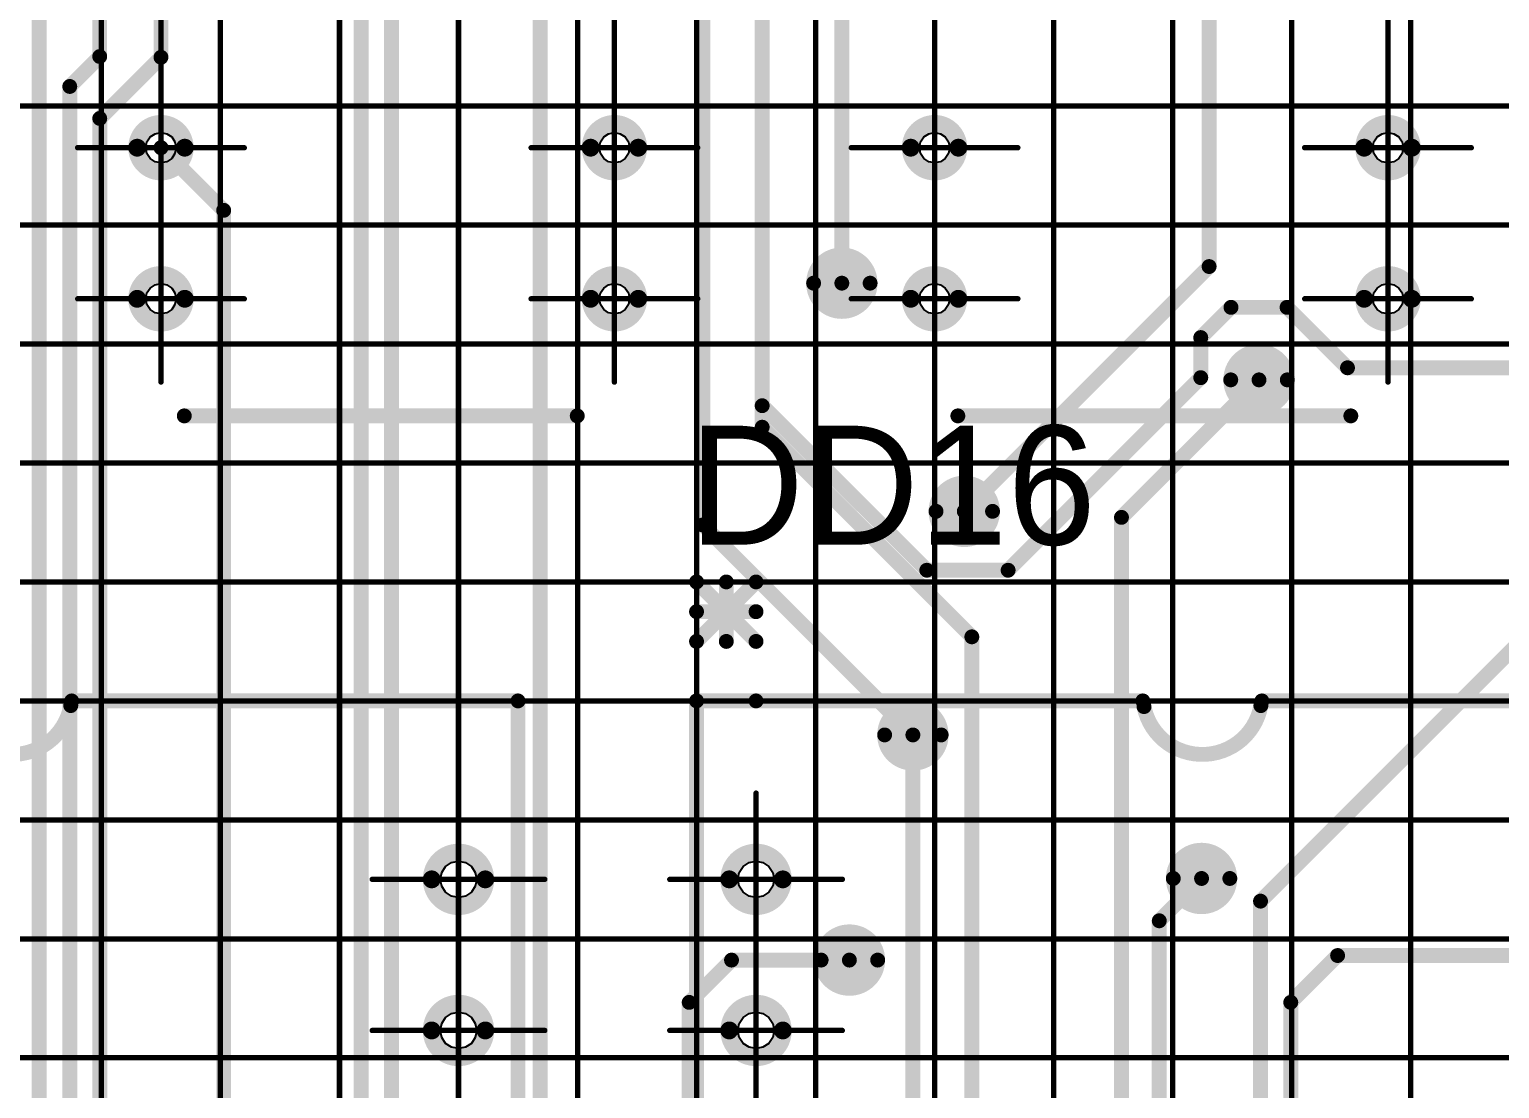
# Model space of a CAD drawing. Header units: millimetres. Extents: x 0 to 841, y 0 to 2540.
# Drawn here: x 190.58 to 239.99, y 2309.96 to 2345.58 of the extents above; entities that cross this region are included whole.
import ezdxf

# ---------------------------------------------------------------- set-up
doc = ezdxf.new("R2010")
doc.units = ezdxf.units.MM
for name, color, linetype in [('Mechanical11', 56, 'Continuous'), ('Mechanical12', 56, 'Continuous'), ('Mechanical7', 56, 'Continuous'), ('Mechanical9', 56, 'Continuous')]:
    doc.layers.add(name, color=color, linetype=linetype)

# ---------------------------------------------------------------- blocks, each defined once
blk = doc.blocks.new('BOASVIEW______T___O_______2_1_33_1_B_1')
at = {"layer": 'Mechanical12'}
for points, const_width in [([(122.8, 90.6, 1), (121.2, 90.6, 1)], 0.6), ([(138.04, 90.6, 1), (136.44, 90.6, 1)], 0.6), ([(148.8, 90.6, 1), (147.2, 90.6, 1)], 0.6), ([(164.04, 90.6, 1), (162.44, 90.6, 1)], 0.6), ([(121.05, 90.6, 1), (121.35, 90.6, 1)], 0.3), ([(122.65, 90.6, 1), (122.95, 90.6, 1)], 0.3), ([(136.29, 90.6, 1), (136.59, 90.6, 1)], 0.3), ([(137.89, 90.6, 1), (138.19, 90.6, 1)], 0.3), ([(147.05, 90.6, 1), (147.35, 90.6, 1)], 0.3), ([(148.65, 90.6, 1), (148.95, 90.6, 1)], 0.3), ([(162.29, 90.6, 1), (162.59, 90.6, 1)], 0.3), ([(163.89, 90.6, 1), (164.19, 90.6, 1)], 0.3), ([(122.8, 85.52, 1), (121.2, 85.52, 1)], 0.6), ([(138.04, 85.52, 1), (136.44, 85.52, 1)], 0.6), ([(148.8, 85.52, 1), (147.2, 85.52, 1)], 0.6), ([(164.04, 85.52, 1), (162.44, 85.52, 1)], 0.6), ([(121.05, 85.52, 1), (121.35, 85.52, 1)], 0.3), ([(122.65, 85.52, 1), (122.95, 85.52, 1)], 0.3), ([(136.29, 85.52, 1), (136.59, 85.52, 1)], 0.3), ([(137.89, 85.52, 1), (138.19, 85.52, 1)], 0.3), ([(147.05, 85.52, 1), (147.35, 85.52, 1)], 0.3), ([(148.65, 85.52, 1), (148.95, 85.52, 1)], 0.3), ([(162.29, 85.52, 1), (162.59, 85.52, 1)], 0.3), ([(163.89, 85.52, 1), (164.19, 85.52, 1)], 0.3), ([(122.658, 81.583, 1), (122.908, 81.583, 1)], 0.25), ([(135.866, 81.583, 1), (136.116, 81.583, 1)], 0.25), ([(148.658, 81.583, 1), (148.908, 81.583, 1)], 0.25), ([(161.866, 81.583, 1), (162.116, 81.583, 1)], 0.25), ([(139.875, 76, 1), (140.125, 76, 1)], 0.25), ([(140.875, 76, 1), (141.125, 76, 1)], 0.25), ([(141.875, 76, 1), (142.125, 76, 1)], 0.25), ([(139.875, 75, 1), (140.125, 75, 1)], 0.25), ([(141.875, 75, 1), (142.125, 75, 1)], 0.25), ([(139.875, 74, 1), (140.125, 74, 1)], 0.25), ([(140.875, 74, 1), (141.125, 74, 1)], 0.25), ([(141.875, 74, 1), (142.125, 74, 1)], 0.25), ([(118.875, 72, 1), (119.125, 72, 1)], 0.25), ([(133.875, 72, 1), (134.125, 72, 1)], 0.25), ([(133.875, 72, 1), (134.125, 72, 1)], 0.25), ([(139.875, 72, 1), (140.125, 72, 1)], 0.25), ([(139.875, 72, 1), (140.125, 72, 1)], 0.25), ([(141.875, 72, 1), (142.125, 72, 1)], 0.25), ([(141.875, 72, 1), (142.125, 72, 1)], 0.25), ([(154.875, 72, 1), (155.125, 72, 1)], 0.25), ([(158.875, 72, 1), (159.125, 72, 1)], 0.25), ([(118.843, 71.842, 1), (119.093, 71.842, 1)], 0.25), ([(154.914, 71.808, 1), (155.164, 71.808, 1)], 0.25), ([(158.843, 71.842, 1), (159.093, 71.842, 1)], 0.25), ([(132.9, 66, 1), (131.1, 66, 1)], 0.6), ([(142.9, 66, 1), (141.1, 66, 1)], 0.6), ([(130.95, 66, 1), (131.25, 66, 1)], 0.3), ([(132.75, 66, 1), (133.05, 66, 1)], 0.3), ([(140.95, 66, 1), (141.25, 66, 1)], 0.3), ([(142.75, 66, 1), (143.05, 66, 1)], 0.3), ([(132.9, 60.92, 1), (131.1, 60.92, 1)], 0.6), ([(142.9, 60.92, 1), (141.1, 60.92, 1)], 0.6), ([(130.95, 60.92, 1), (131.25, 60.92, 1)], 0.3), ([(132.75, 60.92, 1), (133.05, 60.92, 1)], 0.3), ([(140.95, 60.92, 1), (141.25, 60.92, 1)], 0.3), ([(142.75, 60.92, 1), (143.05, 60.92, 1)], 0.3)]:
    blk.add_lwpolyline(points, format="xyb", close=True, dxfattribs=dict(at, const_width=const_width))
at = {"layer": 'Mechanical12', "const_width": 0.5}
for points in [[(122.783, 81.583), (135.991, 81.583)], [(148.783, 81.583), (161.991, 81.583)], [(140, 74), (142, 76)], [(140, 76), (142, 74)], [(141, 74), (141, 76)], [(140, 75), (142, 75)], [(119, 72), (134, 72)], [(134, 4), (134, 72)], [(140, 72), (142, 72)], [(140, 4), (140, 72)], [(142, 72), (155, 72)], [(159, 72), (174, 72)]]:
    blk.add_lwpolyline(points, dxfattribs=at)
for points in [[(118.968, 71.842, -0.827164), (115.039, 71.808)], [(158.968, 71.842, -0.827164), (155.039, 71.808)]]:
    blk.add_lwpolyline(points, format="xyb", dxfattribs=at)
at = {"layer": 'Mechanical7', "const_width": 0.18}
for points in [[(122, 92.88), (122, 98.48)], [(137.24, 92.88), (137.24, 98.48)], [(148, 92.88), (148, 98.48)], [(163.24, 92.88), (163.24, 98.48)], [(122, 87.8), (122, 93.4)], [(137.24, 87.8), (137.24, 93.4)], [(148, 87.8), (148, 93.4)], [(163.24, 87.8), (163.24, 93.4)], [(119.2, 90.6), (124.8, 90.6)], [(134.44, 90.6), (140.04, 90.6)], [(145.2, 90.6), (150.8, 90.6)], [(160.44, 90.6), (166.04, 90.6)], [(122, 82.72), (122, 88.32)], [(137.24, 82.72), (137.24, 88.32)], [(148, 82.72), (148, 88.32)], [(163.24, 82.72), (163.24, 88.32)], [(119.2, 85.52), (124.8, 85.52)], [(134.44, 85.52), (140.04, 85.52)], [(145.2, 85.52), (150.8, 85.52)], [(160.44, 85.52), (166.04, 85.52)], [(132, 63.1), (132, 68.9)], [(142, 63.1), (142, 68.9)], [(129.1, 66), (134.9, 66)], [(139.1, 66), (144.9, 66)], [(132, 58.02), (132, 63.82)], [(142, 58.02), (142, 63.82)], [(129.1, 60.92), (134.9, 60.92)], [(139.1, 60.92), (144.9, 60.92)]]:
    blk.add_lwpolyline(points, dxfattribs=at)
at = {"layer": 'Mechanical7', "const_width": 0.09}
for points in [[(121.955, 93.4, 1), (122.045, 93.4, 1)], [(137.195, 93.4, 1), (137.285, 93.4, 1)], [(147.955, 93.4, 1), (148.045, 93.4, 1)], [(163.195, 93.4, 1), (163.285, 93.4, 1)], [(121.955, 92.88, 1), (122.045, 92.88, 1)], [(137.195, 92.88, 1), (137.285, 92.88, 1)], [(147.955, 92.88, 1), (148.045, 92.88, 1)], [(163.195, 92.88, 1), (163.285, 92.88, 1)], [(119.155, 90.6, 1), (119.245, 90.6, 1)], [(124.755, 90.6, 1), (124.845, 90.6, 1)], [(134.395, 90.6, 1), (134.485, 90.6, 1)], [(139.995, 90.6, 1), (140.085, 90.6, 1)], [(145.155, 90.6, 1), (145.245, 90.6, 1)], [(150.755, 90.6, 1), (150.845, 90.6, 1)], [(160.395, 90.6, 1), (160.485, 90.6, 1)], [(165.995, 90.6, 1), (166.085, 90.6, 1)], [(121.955, 88.32, 1), (122.045, 88.32, 1)], [(137.195, 88.32, 1), (137.285, 88.32, 1)], [(147.955, 88.32, 1), (148.045, 88.32, 1)], [(163.195, 88.32, 1), (163.285, 88.32, 1)], [(121.955, 87.8, 1), (122.045, 87.8, 1)], [(137.195, 87.8, 1), (137.285, 87.8, 1)], [(147.955, 87.8, 1), (148.045, 87.8, 1)], [(163.195, 87.8, 1), (163.285, 87.8, 1)], [(119.155, 85.52, 1), (119.245, 85.52, 1)], [(124.755, 85.52, 1), (124.845, 85.52, 1)], [(134.395, 85.52, 1), (134.485, 85.52, 1)], [(139.995, 85.52, 1), (140.085, 85.52, 1)], [(145.155, 85.52, 1), (145.245, 85.52, 1)], [(150.755, 85.52, 1), (150.845, 85.52, 1)], [(160.395, 85.52, 1), (160.485, 85.52, 1)], [(165.995, 85.52, 1), (166.085, 85.52, 1)], [(121.955, 82.72, 1), (122.045, 82.72, 1)], [(137.195, 82.72, 1), (137.285, 82.72, 1)], [(147.955, 82.72, 1), (148.045, 82.72, 1)], [(163.195, 82.72, 1), (163.285, 82.72, 1)], [(131.955, 68.9, 1), (132.045, 68.9, 1)], [(141.955, 68.9, 1), (142.045, 68.9, 1)], [(129.055, 66, 1), (129.145, 66, 1)], [(134.855, 66, 1), (134.945, 66, 1)], [(139.055, 66, 1), (139.145, 66, 1)], [(144.855, 66, 1), (144.945, 66, 1)], [(131.955, 63.82, 1), (132.045, 63.82, 1)], [(141.955, 63.82, 1), (142.045, 63.82, 1)], [(131.955, 63.1, 1), (132.045, 63.1, 1)], [(141.955, 63.1, 1), (142.045, 63.1, 1)], [(129.055, 60.92, 1), (129.145, 60.92, 1)], [(134.855, 60.92, 1), (134.945, 60.92, 1)], [(139.055, 60.92, 1), (139.145, 60.92, 1)], [(144.855, 60.92, 1), (144.945, 60.92, 1)]]:
    blk.add_lwpolyline(points, format="xyb", close=True, dxfattribs=at)
at = {"layer": 'Mechanical7'}
blk.add_text('DD16', height=4, dxfattribs=at).set_placement((139.748, 77.254))
blk = doc.blocks.new('BOASVIEW______T___L_____2_1_1_1_B_4')
at = {"layer": 'Mechanical11'}
for p, q in [((121.529, 90.795), (121.64, 90.961)), ((121.64, 90.961), (121.805, 91.071)), ((121.805, 91.071), (122, 91.11)), ((122, 91.11), (122, 90.6)), ((136.769, 90.795), (136.88, 90.961)), ((136.88, 90.961), (137.045, 91.071)), ((137.045, 91.071), (137.24, 91.11)), ((137.24, 91.11), (137.24, 90.6)), ((147.529, 90.795), (147.639, 90.961)), ((147.639, 90.961), (147.805, 91.071)), ((147.805, 91.071), (148, 91.11)), ((148, 91.11), (148, 90.6)), ((162.769, 90.795), (162.879, 90.961)), ((162.879, 90.961), (163.045, 91.071)), ((163.045, 91.071), (163.24, 91.11)), ((163.24, 91.11), (163.24, 90.6)), ((121.49, 90.6), (121.529, 90.795)), ((122, 90.6), (121.49, 90.6)), ((122, 90.6), (122.51, 90.6)), ((122, 90.09), (122, 90.6)), ((122.51, 90.6), (122.471, 90.405)), ((136.73, 90.6), (136.769, 90.795)), ((137.24, 90.6), (136.73, 90.6)), ((137.24, 90.6), (137.75, 90.6)), ((137.24, 90.09), (137.24, 90.6)), ((137.75, 90.6), (137.711, 90.405)), ((147.49, 90.6), (147.529, 90.795)), ((148, 90.6), (147.49, 90.6)), ((148, 90.6), (148.51, 90.6)), ((148, 90.09), (148, 90.6)), ((148.51, 90.6), (148.471, 90.405)), ((162.73, 90.6), (162.769, 90.795)), ((163.24, 90.6), (162.73, 90.6)), ((163.24, 90.6), (163.75, 90.6)), ((163.24, 90.09), (163.24, 90.6)), ((163.75, 90.6), (163.711, 90.405)), ((122.195, 90.129), (122, 90.09)), ((122.361, 90.24), (122.195, 90.129)), ((122.471, 90.405), (122.361, 90.24)), ((137.435, 90.129), (137.24, 90.09)), ((137.601, 90.24), (137.435, 90.129)), ((137.711, 90.405), (137.601, 90.24)), ((148.195, 90.129), (148, 90.09)), ((148.36, 90.24), (148.195, 90.129)), ((148.471, 90.405), (148.36, 90.24)), ((163.435, 90.129), (163.24, 90.09)), ((163.6, 90.24), (163.435, 90.129)), ((163.711, 90.405), (163.6, 90.24)), ((121.64, 85.881), (121.805, 85.991)), ((121.805, 85.991), (122, 86.03)), ((122, 86.03), (122, 85.52)), ((136.88, 85.881), (137.045, 85.991)), ((137.045, 85.991), (137.24, 86.03)), ((137.24, 86.03), (137.24, 85.52)), ((147.639, 85.881), (147.805, 85.991)), ((147.805, 85.991), (148, 86.03)), ((148, 86.03), (148, 85.52)), ((162.879, 85.881), (163.045, 85.991)), ((163.045, 85.991), (163.24, 86.03)), ((163.24, 86.03), (163.24, 85.52)), ((121.49, 85.52), (121.529, 85.715)), ((122, 85.52), (121.49, 85.52)), ((121.529, 85.715), (121.64, 85.881)), ((122, 85.52), (122.51, 85.52)), ((122, 85.01), (122, 85.52)), ((122.51, 85.52), (122.471, 85.325)), ((136.73, 85.52), (136.769, 85.715)), ((137.24, 85.52), (136.73, 85.52)), ((136.769, 85.715), (136.88, 85.881)), ((137.24, 85.52), (137.75, 85.52)), ((137.24, 85.01), (137.24, 85.52)), ((137.75, 85.52), (137.711, 85.325)), ((147.49, 85.52), (147.529, 85.715)), ((148, 85.52), (147.49, 85.52)), ((147.529, 85.715), (147.639, 85.881)), ((148, 85.52), (148.51, 85.52)), ((148, 85.01), (148, 85.52)), ((148.51, 85.52), (148.471, 85.325)), ((162.73, 85.52), (162.769, 85.715)), ((163.24, 85.52), (162.73, 85.52)), ((162.769, 85.715), (162.879, 85.881)), ((163.24, 85.52), (163.75, 85.52)), ((163.24, 85.01), (163.24, 85.52)), ((163.75, 85.52), (163.711, 85.325)), ((122.195, 85.049), (122, 85.01)), ((122.361, 85.16), (122.195, 85.049)), ((122.471, 85.325), (122.361, 85.16)), ((137.435, 85.049), (137.24, 85.01)), ((137.601, 85.16), (137.435, 85.049)), ((137.711, 85.325), (137.601, 85.16)), ((148.195, 85.049), (148, 85.01)), ((148.36, 85.16), (148.195, 85.049)), ((148.471, 85.325), (148.36, 85.16)), ((163.435, 85.049), (163.24, 85.01)), ((163.6, 85.16), (163.435, 85.049)), ((163.711, 85.325), (163.6, 85.16)), ((132, 66), (132, 66.612)), ((132, 66.612), (132.234, 66.565)), ((132.234, 66.565), (132.433, 66.433)), ((132.433, 66.433), (132.565, 66.234)), ((132.565, 66.234), (132.612, 66)), ((142, 66), (142, 66.612)), ((142, 66.612), (142.234, 66.565)), ((142.234, 66.565), (142.433, 66.433)), ((142.433, 66.433), (142.565, 66.234)), ((142.565, 66.234), (142.612, 66)), ((132, 66), (132.612, 66)), ((132, 65.388), (132, 66)), ((132.612, 66), (132, 66)), ((132.565, 65.766), (132.433, 65.567)), ((132.612, 66), (132.565, 65.766)), ((142, 66), (142.612, 66)), ((142, 65.388), (142, 66)), ((142.612, 66), (142, 66)), ((142.565, 65.766), (142.433, 65.567)), ((142.612, 66), (142.565, 65.766)), ((132.234, 65.435), (132, 65.388)), ((132.433, 65.567), (132.234, 65.435)), ((142.234, 65.435), (142, 65.388)), ((142.433, 65.567), (142.234, 65.435)), ((132, 60.92), (132, 61.532)), ((132, 61.532), (132.234, 61.485)), ((132.234, 61.485), (132.433, 61.353)), ((132.433, 61.353), (132.565, 61.154)), ((142, 60.92), (142, 61.532)), ((142, 61.532), (142.234, 61.485)), ((142.234, 61.485), (142.433, 61.353)), ((142.433, 61.353), (142.565, 61.154)), ((132, 60.92), (132.612, 60.92)), ((132, 60.308), (132, 60.92)), ((132.612, 60.92), (132, 60.92)), ((132.565, 61.154), (132.612, 60.92)), ((132.612, 60.92), (132.565, 60.686)), ((142, 60.92), (142.612, 60.92)), ((142, 60.308), (142, 60.92)), ((142.612, 60.92), (142, 60.92)), ((142.565, 61.154), (142.612, 60.92)), ((142.612, 60.92), (142.565, 60.686)), ((132.234, 60.355), (132, 60.308)), ((132.433, 60.487), (132.234, 60.355)), ((132.565, 60.686), (132.433, 60.487)), ((142.234, 60.355), (142, 60.308)), ((142.433, 60.487), (142.234, 60.355)), ((142.565, 60.686), (142.433, 60.487))]:
    blk.add_line(p, q, dxfattribs=at)
for points, const_width in [([(145.234, 86.045, 1), (144.534, 86.045, 1)], 0.7), ([(144.359, 86.045, 1), (144.709, 86.045, 1)], 0.35), ([(145.059, 86.045, 1), (145.409, 86.045, 1)], 0.35), ([(159.255, 82.794, 1), (158.555, 82.794, 1)], 0.7), ([(158.38, 82.794, 1), (158.73, 82.794, 1)], 0.35), ([(159.08, 82.794, 1), (159.43, 82.794, 1)], 0.35), ([(149.349, 78.374, 1), (148.649, 78.374, 1)], 0.7), ([(148.474, 78.374, 1), (148.824, 78.374, 1)], 0.35), ([(149.174, 78.374, 1), (149.524, 78.374, 1)], 0.35), ([(147.622, 70.856, 1), (146.922, 70.856, 1)], 0.7), ([(146.747, 70.856, 1), (147.097, 70.856, 1)], 0.35), ([(147.447, 70.856, 1), (147.797, 70.856, 1)], 0.35), ([(157.324, 66.03, 1), (156.624, 66.03, 1)], 0.7), ([(156.449, 66.03, 1), (156.799, 66.03, 1)], 0.35), ([(157.149, 66.03, 1), (157.499, 66.03, 1)], 0.35), ([(145.488, 63.286, 1), (144.788, 63.286, 1)], 0.7), ([(144.613, 63.286, 1), (144.963, 63.286, 1)], 0.35), ([(145.313, 63.286, 1), (145.663, 63.286, 1)], 0.35)]:
    blk.add_lwpolyline(points, format="xyb", close=True, dxfattribs=dict(at, const_width=const_width))
at = {"layer": 'Mechanical12'}
for p, q in [((122, 90.6), (122, 91.11)), ((122, 91.11), (122.195, 91.071)), ((122.195, 91.071), (122.361, 90.961)), ((122.361, 90.961), (122.471, 90.795)), ((137.24, 90.6), (137.24, 91.11)), ((137.24, 91.11), (137.435, 91.071)), ((137.435, 91.071), (137.601, 90.961)), ((137.601, 90.961), (137.711, 90.795)), ((148, 90.6), (148, 91.11)), ((148, 91.11), (148.195, 91.071)), ((148.195, 91.071), (148.36, 90.961)), ((148.36, 90.961), (148.471, 90.795)), ((163.24, 90.6), (163.24, 91.11)), ((163.24, 91.11), (163.435, 91.071)), ((163.435, 91.071), (163.6, 90.961)), ((163.6, 90.961), (163.711, 90.795)), ((121.49, 90.6), (122, 90.6)), ((121.529, 90.405), (121.49, 90.6)), ((122, 90.6), (122, 90.09)), ((122.51, 90.6), (122, 90.6)), ((122.471, 90.795), (122.51, 90.6)), ((136.73, 90.6), (137.24, 90.6)), ((136.769, 90.405), (136.73, 90.6)), ((137.24, 90.6), (137.24, 90.09)), ((137.75, 90.6), (137.24, 90.6)), ((137.711, 90.795), (137.75, 90.6)), ((147.49, 90.6), (148, 90.6)), ((147.529, 90.405), (147.49, 90.6)), ((148, 90.6), (148, 90.09)), ((148.51, 90.6), (148, 90.6)), ((148.471, 90.795), (148.51, 90.6)), ((162.73, 90.6), (163.24, 90.6)), ((162.769, 90.405), (162.73, 90.6)), ((163.24, 90.6), (163.24, 90.09)), ((163.75, 90.6), (163.24, 90.6)), ((163.711, 90.795), (163.75, 90.6)), ((121.64, 90.24), (121.529, 90.405)), ((121.805, 90.129), (121.64, 90.24)), ((122, 90.09), (121.805, 90.129)), ((136.88, 90.24), (136.769, 90.405)), ((137.045, 90.129), (136.88, 90.24)), ((137.24, 90.09), (137.045, 90.129)), ((147.639, 90.24), (147.529, 90.405)), ((147.805, 90.129), (147.639, 90.24)), ((148, 90.09), (147.805, 90.129)), ((162.879, 90.24), (162.769, 90.405)), ((163.045, 90.129), (162.879, 90.24)), ((163.24, 90.09), (163.045, 90.129)), ((122, 85.52), (122, 86.03)), ((122, 86.03), (122.195, 85.991)), ((122.195, 85.991), (122.361, 85.881)), ((137.24, 85.52), (137.24, 86.03)), ((137.24, 86.03), (137.435, 85.991)), ((137.435, 85.991), (137.601, 85.881)), ((148, 85.52), (148, 86.03)), ((148, 86.03), (148.195, 85.991)), ((148.195, 85.991), (148.36, 85.881)), ((163.24, 85.52), (163.24, 86.03)), ((163.24, 86.03), (163.435, 85.991)), ((163.435, 85.991), (163.6, 85.881)), ((121.49, 85.52), (122, 85.52)), ((121.529, 85.325), (121.49, 85.52)), ((122, 85.52), (122, 85.01)), ((122.51, 85.52), (122, 85.52)), ((122.361, 85.881), (122.471, 85.715)), ((122.471, 85.715), (122.51, 85.52)), ((136.73, 85.52), (137.24, 85.52)), ((136.769, 85.325), (136.73, 85.52)), ((137.24, 85.52), (137.24, 85.01)), ((137.75, 85.52), (137.24, 85.52)), ((137.601, 85.881), (137.711, 85.715)), ((137.711, 85.715), (137.75, 85.52)), ((147.49, 85.52), (148, 85.52)), ((147.529, 85.325), (147.49, 85.52)), ((148, 85.52), (148, 85.01)), ((148.51, 85.52), (148, 85.52)), ((148.36, 85.881), (148.471, 85.715)), ((148.471, 85.715), (148.51, 85.52)), ((162.73, 85.52), (163.24, 85.52)), ((162.769, 85.325), (162.73, 85.52)), ((163.24, 85.52), (163.24, 85.01)), ((163.75, 85.52), (163.24, 85.52)), ((163.6, 85.881), (163.711, 85.715)), ((163.711, 85.715), (163.75, 85.52)), ((121.64, 85.16), (121.529, 85.325)), ((121.805, 85.049), (121.64, 85.16)), ((122, 85.01), (121.805, 85.049)), ((136.88, 85.16), (136.769, 85.325)), ((137.045, 85.049), (136.88, 85.16)), ((137.24, 85.01), (137.045, 85.049)), ((147.639, 85.16), (147.529, 85.325)), ((147.805, 85.049), (147.639, 85.16)), ((148, 85.01), (147.805, 85.049)), ((162.879, 85.16), (162.769, 85.325)), ((163.045, 85.049), (162.879, 85.16)), ((163.24, 85.01), (163.045, 85.049)), ((131.388, 66), (131.435, 66.234)), ((131.435, 66.234), (131.567, 66.433)), ((131.567, 66.433), (131.766, 66.565)), ((131.766, 66.565), (132, 66.612)), ((132, 66.612), (132, 66)), ((141.388, 66), (141.435, 66.234)), ((141.435, 66.234), (141.567, 66.433)), ((141.567, 66.433), (141.766, 66.565)), ((141.766, 66.565), (142, 66.612)), ((142, 66.612), (142, 66)), ((131.388, 66), (132, 66)), ((131.435, 65.766), (131.388, 66)), ((132, 66), (131.388, 66)), ((131.567, 65.567), (131.435, 65.766)), ((132, 66), (132, 65.388)), ((141.388, 66), (142, 66)), ((141.435, 65.766), (141.388, 66)), ((142, 66), (141.388, 66)), ((141.567, 65.567), (141.435, 65.766)), ((142, 66), (142, 65.388)), ((131.766, 65.435), (131.567, 65.567)), ((132, 65.388), (131.766, 65.435)), ((141.766, 65.435), (141.567, 65.567)), ((142, 65.388), (141.766, 65.435)), ((131.435, 61.154), (131.567, 61.353)), ((131.567, 61.353), (131.766, 61.485)), ((131.766, 61.485), (132, 61.532)), ((132, 61.532), (132, 60.92)), ((141.435, 61.154), (141.567, 61.353)), ((141.567, 61.353), (141.766, 61.485)), ((141.766, 61.485), (142, 61.532)), ((142, 61.532), (142, 60.92)), ((131.388, 60.92), (131.435, 61.154)), ((131.388, 60.92), (132, 60.92)), ((131.435, 60.686), (131.388, 60.92)), ((132, 60.92), (131.388, 60.92)), ((132, 60.92), (132, 60.308)), ((141.388, 60.92), (141.435, 61.154)), ((141.388, 60.92), (142, 60.92)), ((141.435, 60.686), (141.388, 60.92)), ((142, 60.92), (141.388, 60.92)), ((142, 60.92), (142, 60.308)), ((131.567, 60.487), (131.435, 60.686)), ((131.766, 60.355), (131.567, 60.487)), ((132, 60.308), (131.766, 60.355)), ((141.567, 60.487), (141.435, 60.686)), ((141.766, 60.355), (141.567, 60.487)), ((142, 60.308), (141.766, 60.355))]:
    blk.add_line(p, q, dxfattribs=at)
at = {"layer": 'Mechanical12', "const_width": 0.5}
for points in [[(128.73, 39.512), (128.73, 135.93)], [(157.228, 86.604), (157.228, 128.428)], [(129.746, 47.934), (129.746, 120.132)], [(142.206, 81.926), (142.206, 115.435)], [(140.21, 77.917), (140.21, 113.477)], [(117.909, 48.097), (117.909, 112.359)], [(119.941, 93.666), (119.941, 108.861)], [(144.884, 86.045), (144.884, 107.804)], [(134.747, 39.205), (134.747, 103.347)], [(122, 93.641), (122, 95.68)], [(118.934, 92.659), (119.941, 93.666)], [(119.942, 91.583), (122, 93.641)], [(118.934, 47.374), (118.934, 92.659)], [(119.942, 38.222), (119.942, 91.583)], [(122, 90.6), (124.107, 88.493)], [(124.107, 38.333), (124.107, 88.493)], [(148.999, 78.374), (157.228, 86.604)], [(156.947, 84.216), (157.963, 85.232)], [(157.963, 85.232), (159.847, 85.232)], [(159.847, 85.232), (161.879, 83.2)], [(156.947, 82.868), (156.947, 84.216)], [(150.472, 76.393), (156.947, 82.868)], [(154.282, 78.171), (158.905, 82.794)], [(161.879, 83.2), (169.37, 83.2)], [(142.206, 81.202), (142.206, 81.926)], [(142.206, 81.926), (147.739, 76.393)], [(142.206, 81.202), (149.253, 74.155)], [(140.21, 77.917), (147.272, 70.856)], [(154.282, 34.534), (154.282, 78.171)], [(158.956, 65.268), (171.528, 77.84)], [(147.739, 76.393), (150.472, 76.393)], [(149.253, 32.908), (149.253, 74.155)], [(147.272, 38.293), (147.272, 70.856)], [(155.552, 64.607), (156.974, 66.03)], [(158.956, 56.936), (158.956, 65.268)], [(155.552, 30.927), (155.552, 64.607)], [(139.753, 61.864), (141.176, 63.286)], [(141.176, 63.286), (145.138, 63.286)], [(159.972, 61.864), (161.546, 63.439)], [(161.546, 63.439), (173.815, 63.439)], [(139.753, 42.847), (139.753, 61.864)], [(159.972, 16.703), (159.972, 61.864)]]:
    blk.add_lwpolyline(points, dxfattribs=at)
at = {"layer": 'Mechanical12'}
for points, const_width in [([(119.816, 93.666, 1), (120.066, 93.666, 1)], 0.25), ([(119.816, 93.666, 1), (120.066, 93.666, 1)], 0.25), ([(121.875, 93.641, 1), (122.125, 93.641, 1)], 0.25), ([(121.875, 93.641, 1), (122.125, 93.641, 1)], 0.25), ([(118.809, 92.659, 1), (119.059, 92.659, 1)], 0.25), ([(118.809, 92.659, 1), (119.059, 92.659, 1)], 0.25), ([(119.817, 91.583, 1), (120.067, 91.583, 1)], 0.25), ([(119.817, 91.583, 1), (120.067, 91.583, 1)], 0.25), ([(122.8, 90.6, 1), (121.2, 90.6, 1)], 0.6), ([(138.04, 90.6, 1), (136.44, 90.6, 1)], 0.6), ([(148.8, 90.6, 1), (147.2, 90.6, 1)], 0.6), ([(164.04, 90.6, 1), (162.44, 90.6, 1)], 0.6), ([(121.05, 90.6, 1), (121.35, 90.6, 1)], 0.3), ([(121.875, 90.6, 1), (122.125, 90.6, 1)], 0.25), ([(122.65, 90.6, 1), (122.95, 90.6, 1)], 0.3), ([(136.29, 90.6, 1), (136.59, 90.6, 1)], 0.3), ([(137.89, 90.6, 1), (138.19, 90.6, 1)], 0.3), ([(147.05, 90.6, 1), (147.35, 90.6, 1)], 0.3), ([(148.65, 90.6, 1), (148.95, 90.6, 1)], 0.3), ([(162.29, 90.6, 1), (162.59, 90.6, 1)], 0.3), ([(163.89, 90.6, 1), (164.19, 90.6, 1)], 0.3), ([(123.982, 88.493, 1), (124.232, 88.493, 1)], 0.25), ([(123.982, 88.493, 1), (124.232, 88.493, 1)], 0.25), ([(145.834, 86.045, 1), (143.934, 86.045, 1)], 0.5), ([(122.8, 85.52, 1), (121.2, 85.52, 1)], 0.6), ([(138.04, 85.52, 1), (136.44, 85.52, 1)], 0.6), ([(148.8, 85.52, 1), (147.2, 85.52, 1)], 0.6), ([(157.103, 86.604, 1), (157.353, 86.604, 1)], 0.25), ([(157.103, 86.604, 1), (157.353, 86.604, 1)], 0.25), ([(164.04, 85.52, 1), (162.44, 85.52, 1)], 0.6), ([(143.809, 86.045, 1), (144.059, 86.045, 1)], 0.25), ([(144.759, 86.045, 1), (145.009, 86.045, 1)], 0.25), ([(145.709, 86.045, 1), (145.959, 86.045, 1)], 0.25), ([(121.05, 85.52, 1), (121.35, 85.52, 1)], 0.3), ([(122.65, 85.52, 1), (122.95, 85.52, 1)], 0.3), ([(136.29, 85.52, 1), (136.59, 85.52, 1)], 0.3), ([(137.89, 85.52, 1), (138.19, 85.52, 1)], 0.3), ([(147.05, 85.52, 1), (147.35, 85.52, 1)], 0.3), ([(148.65, 85.52, 1), (148.95, 85.52, 1)], 0.3), ([(162.29, 85.52, 1), (162.59, 85.52, 1)], 0.3), ([(163.89, 85.52, 1), (164.19, 85.52, 1)], 0.3), ([(157.838, 85.232, 1), (158.088, 85.232, 1)], 0.25), ([(157.838, 85.232, 1), (158.088, 85.232, 1)], 0.25), ([(159.722, 85.232, 1), (159.972, 85.232, 1)], 0.25), ([(159.722, 85.232, 1), (159.972, 85.232, 1)], 0.25), ([(156.822, 84.216, 1), (157.072, 84.216, 1)], 0.25), ([(156.822, 84.216, 1), (157.072, 84.216, 1)], 0.25), ([(159.855, 82.794, 1), (157.955, 82.794, 1)], 0.5), ([(156.822, 82.868, 1), (157.072, 82.868, 1)], 0.25), ([(156.822, 82.868, 1), (157.072, 82.868, 1)], 0.25), ([(157.83, 82.794, 1), (158.08, 82.794, 1)], 0.25), ([(158.78, 82.794, 1), (159.03, 82.794, 1)], 0.25), ([(159.73, 82.794, 1), (159.98, 82.794, 1)], 0.25), ([(161.754, 83.2, 1), (162.004, 83.2, 1)], 0.25), ([(161.754, 83.2, 1), (162.004, 83.2, 1)], 0.25), ([(142.081, 81.926, 1), (142.331, 81.926, 1)], 0.25), ([(142.081, 81.926, 1), (142.331, 81.926, 1)], 0.25), ([(142.081, 81.926, 1), (142.331, 81.926, 1)], 0.25), ([(142.081, 81.202, 1), (142.331, 81.202, 1)], 0.25), ([(142.081, 81.202, 1), (142.331, 81.202, 1)], 0.25), ([(149.949, 78.374, 1), (148.049, 78.374, 1)], 0.5), ([(147.924, 78.374, 1), (148.174, 78.374, 1)], 0.25), ([(148.874, 78.374, 1), (149.124, 78.374, 1)], 0.25), ([(149.824, 78.374, 1), (150.074, 78.374, 1)], 0.25), ([(140.085, 77.917, 1), (140.335, 77.917, 1)], 0.25), ([(140.085, 77.917, 1), (140.335, 77.917, 1)], 0.25), ([(154.157, 78.171, 1), (154.407, 78.171, 1)], 0.25), ([(154.157, 78.171, 1), (154.407, 78.171, 1)], 0.25), ([(147.614, 76.393, 1), (147.864, 76.393, 1)], 0.25), ([(147.614, 76.393, 1), (147.864, 76.393, 1)], 0.25), ([(150.347, 76.393, 1), (150.597, 76.393, 1)], 0.25), ([(150.347, 76.393, 1), (150.597, 76.393, 1)], 0.25), ([(149.128, 74.155, 1), (149.378, 74.155, 1)], 0.25), ([(149.128, 74.155, 1), (149.378, 74.155, 1)], 0.25), ([(148.222, 70.856, 1), (146.322, 70.856, 1)], 0.5), ([(146.197, 70.856, 1), (146.447, 70.856, 1)], 0.25), ([(147.147, 70.856, 1), (147.397, 70.856, 1)], 0.25), ([(147.147, 70.856, 1), (147.397, 70.856, 1)], 0.25), ([(148.097, 70.856, 1), (148.347, 70.856, 1)], 0.25), ([(157.924, 66.03, 1), (156.024, 66.03, 1)], 0.5), ([(132.9, 66, 1), (131.1, 66, 1)], 0.6), ([(142.9, 66, 1), (141.1, 66, 1)], 0.6), ([(130.95, 66, 1), (131.25, 66, 1)], 0.3), ([(132.75, 66, 1), (133.05, 66, 1)], 0.3), ([(140.95, 66, 1), (141.25, 66, 1)], 0.3), ([(142.75, 66, 1), (143.05, 66, 1)], 0.3), ([(155.899, 66.03, 1), (156.149, 66.03, 1)], 0.25), ([(156.849, 66.03, 1), (157.099, 66.03, 1)], 0.25), ([(157.799, 66.03, 1), (158.049, 66.03, 1)], 0.25), ([(158.831, 65.268, 1), (159.081, 65.268, 1)], 0.25), ([(158.831, 65.268, 1), (159.081, 65.268, 1)], 0.25), ([(155.427, 64.607, 1), (155.677, 64.607, 1)], 0.25), ([(155.427, 64.607, 1), (155.677, 64.607, 1)], 0.25), ([(146.088, 63.286, 1), (144.188, 63.286, 1)], 0.5), ([(141.051, 63.286, 1), (141.301, 63.286, 1)], 0.25), ([(141.051, 63.286, 1), (141.301, 63.286, 1)], 0.25), ([(144.063, 63.286, 1), (144.313, 63.286, 1)], 0.25), ([(145.013, 63.286, 1), (145.263, 63.286, 1)], 0.25), ([(145.963, 63.286, 1), (146.213, 63.286, 1)], 0.25), ([(161.421, 63.439, 1), (161.671, 63.439, 1)], 0.25), ([(161.421, 63.439, 1), (161.671, 63.439, 1)], 0.25), ([(132.9, 60.92, 1), (131.1, 60.92, 1)], 0.6), ([(139.628, 61.864, 1), (139.878, 61.864, 1)], 0.25), ([(139.628, 61.864, 1), (139.878, 61.864, 1)], 0.25), ([(142.9, 60.92, 1), (141.1, 60.92, 1)], 0.6), ([(159.847, 61.864, 1), (160.097, 61.864, 1)], 0.25), ([(159.847, 61.864, 1), (160.097, 61.864, 1)], 0.25), ([(130.95, 60.92, 1), (131.25, 60.92, 1)], 0.3), ([(132.75, 60.92, 1), (133.05, 60.92, 1)], 0.3), ([(140.95, 60.92, 1), (141.25, 60.92, 1)], 0.3), ([(142.75, 60.92, 1), (143.05, 60.92, 1)], 0.3)]:
    blk.add_lwpolyline(points, format="xyb", close=True, dxfattribs=dict(at, const_width=const_width))
at = {"layer": 'Mechanical7', "const_width": 0.18}
for points in [[(122, 93.18), (122, 98.18)], [(137.24, 93.18), (137.24, 98.18)], [(148, 93.18), (148, 98.18)], [(163.24, 93.18), (163.24, 98.18)], [(122, 88.1), (122, 93.1)], [(137.24, 88.1), (137.24, 93.1)], [(148, 88.1), (148, 93.1)], [(163.24, 88.1), (163.24, 93.1)], [(119.5, 90.6), (124.5, 90.6)], [(134.74, 90.6), (139.74, 90.6)], [(145.5, 90.6), (150.5, 90.6)], [(160.74, 90.6), (165.74, 90.6)], [(122, 83.02), (122, 88.02)], [(137.24, 83.02), (137.24, 88.02)], [(148, 83.02), (148, 88.02)], [(163.24, 83.02), (163.24, 88.02)], [(119.5, 85.52), (124.5, 85.52)], [(134.74, 85.52), (139.74, 85.52)], [(145.5, 85.52), (150.5, 85.52)], [(160.74, 85.52), (165.74, 85.52)], [(132, 63.4), (132, 68.6)], [(142, 63.4), (142, 68.6)], [(129.4, 66), (134.6, 66)], [(139.4, 66), (144.6, 66)], [(132, 58.32), (132, 63.52)], [(142, 58.32), (142, 63.52)], [(129.4, 60.92), (134.6, 60.92)], [(139.4, 60.92), (144.6, 60.92)]]:
    blk.add_lwpolyline(points, dxfattribs=at)
at = {"layer": 'Mechanical7', "const_width": 0.09}
for points in [[(121.955, 93.18, 1), (122.045, 93.18, 1)], [(121.955, 93.1, 1), (122.045, 93.1, 1)], [(137.195, 93.18, 1), (137.285, 93.18, 1)], [(137.195, 93.1, 1), (137.285, 93.1, 1)], [(147.955, 93.18, 1), (148.045, 93.18, 1)], [(147.955, 93.1, 1), (148.045, 93.1, 1)], [(163.195, 93.18, 1), (163.285, 93.18, 1)], [(163.195, 93.1, 1), (163.285, 93.1, 1)], [(119.455, 90.6, 1), (119.545, 90.6, 1)], [(124.455, 90.6, 1), (124.545, 90.6, 1)], [(134.695, 90.6, 1), (134.785, 90.6, 1)], [(139.695, 90.6, 1), (139.785, 90.6, 1)], [(145.455, 90.6, 1), (145.545, 90.6, 1)], [(150.455, 90.6, 1), (150.545, 90.6, 1)], [(160.695, 90.6, 1), (160.785, 90.6, 1)], [(165.695, 90.6, 1), (165.785, 90.6, 1)], [(121.955, 88.1, 1), (122.045, 88.1, 1)], [(121.955, 88.02, 1), (122.045, 88.02, 1)], [(137.195, 88.1, 1), (137.285, 88.1, 1)], [(137.195, 88.02, 1), (137.285, 88.02, 1)], [(147.955, 88.1, 1), (148.045, 88.1, 1)], [(147.955, 88.02, 1), (148.045, 88.02, 1)], [(163.195, 88.1, 1), (163.285, 88.1, 1)], [(163.195, 88.02, 1), (163.285, 88.02, 1)], [(119.455, 85.52, 1), (119.545, 85.52, 1)], [(124.455, 85.52, 1), (124.545, 85.52, 1)], [(134.695, 85.52, 1), (134.785, 85.52, 1)], [(139.695, 85.52, 1), (139.785, 85.52, 1)], [(145.455, 85.52, 1), (145.545, 85.52, 1)], [(150.455, 85.52, 1), (150.545, 85.52, 1)], [(160.695, 85.52, 1), (160.785, 85.52, 1)], [(165.695, 85.52, 1), (165.785, 85.52, 1)], [(121.955, 83.02, 1), (122.045, 83.02, 1)], [(137.195, 83.02, 1), (137.285, 83.02, 1)], [(147.955, 83.02, 1), (148.045, 83.02, 1)], [(163.195, 83.02, 1), (163.285, 83.02, 1)], [(131.955, 68.6, 1), (132.045, 68.6, 1)], [(141.955, 68.6, 1), (142.045, 68.6, 1)], [(129.355, 66, 1), (129.445, 66, 1)], [(134.555, 66, 1), (134.645, 66, 1)], [(139.355, 66, 1), (139.445, 66, 1)], [(144.555, 66, 1), (144.645, 66, 1)], [(131.955, 63.52, 1), (132.045, 63.52, 1)], [(131.955, 63.4, 1), (132.045, 63.4, 1)], [(141.955, 63.52, 1), (142.045, 63.52, 1)], [(141.955, 63.4, 1), (142.045, 63.4, 1)], [(129.355, 60.92, 1), (129.445, 60.92, 1)], [(134.555, 60.92, 1), (134.645, 60.92, 1)], [(139.355, 60.92, 1), (139.445, 60.92, 1)], [(144.555, 60.92, 1), (144.645, 60.92, 1)]]:
    blk.add_lwpolyline(points, format="xyb", close=True, dxfattribs=at)
at = {"layer": 'Mechanical9', "const_width": 0.18}
for points in [[(120, 0), (120, 210)], [(124, 0), (124, 210)], [(128, 0), (128, 210)], [(132, 0), (132, 210)], [(136, 0), (136, 210)], [(140, 0), (140, 210)], [(144, 0), (144, 210)], [(148, 0), (148, 210)], [(152, 0), (152, 210)], [(156, 0), (156, 210)], [(160, 0), (160, 210)], [(164, 0), (164, 210)], [(0, 92), (320, 92)], [(0, 88), (320, 88)], [(0, 84), (320, 84)], [(0, 80), (320, 80)], [(0, 76), (320, 76)], [(0, 72), (320, 72)], [(0, 68), (320, 68)], [(0, 64), (320, 64)], [(0, 60), (320, 60)]]:
    blk.add_lwpolyline(points, dxfattribs=at)

msp = doc.modelspace()

# ---------------------------------------------------------------- block references
for name in ['BOASVIEW______T___L_____2_1_1_1_B_4', 'BOASVIEW______T___O_______2_1_33_1_B_1']:
    msp.add_blockref(name, (73, 2251))

doc.saveas('drawing.dxf')
